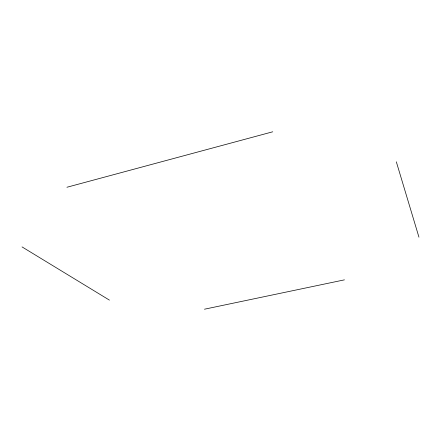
<?xml version="1.0" encoding="UTF-8"?>
<svg xmlns="http://www.w3.org/2000/svg" width="441" height="441" viewBox="0 0 441 441"><rect width="100%" height="100%" fill="white"/><g stroke="black" fill="none" stroke-linecap="round" stroke-linejoin="round"><path stroke-width="0.66" d="M66.933 187.254L272.753 131.793M204.459 309.207L344.438 279.853M22.05 246.91L109.423 300.117M396.327 161.819L418.95 237.175"/></g></svg>
